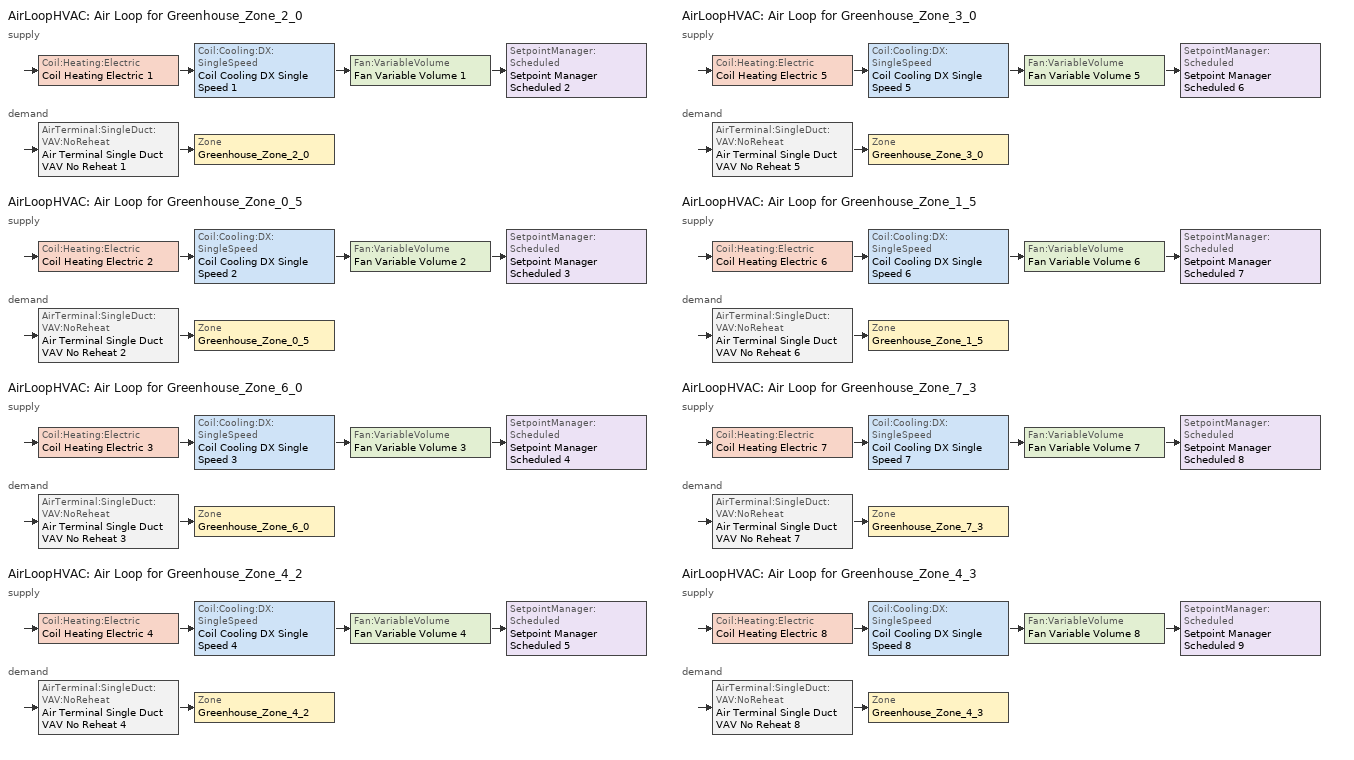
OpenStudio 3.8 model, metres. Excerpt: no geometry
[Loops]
AirLoopHVAC 'Air Loop for Greenhouse_Zone_2_0'
 supply: Coil:Heating:Electric 'Coil Heating Electric 1' > Coil:Cooling:DX:SingleSpeed 'Coil Cooling DX Single Speed 1' > Fan:VariableVolume 'Fan Variable Volume 1' > SetpointManager:Scheduled 'Setpoint Manager Scheduled 2'
 demand: AirTerminal:SingleDuct:VAV:NoReheat 'Air Terminal Single Duct VAV No Reheat 1' > Zone 'Greenhouse_Zone_2_0'
AirLoopHVAC 'Air Loop for Greenhouse_Zone_0_5'
 supply: Coil:Heating:Electric 'Coil Heating Electric 2' > Coil:Cooling:DX:SingleSpeed 'Coil Cooling DX Single Speed 2' > Fan:VariableVolume 'Fan Variable Volume 2' > SetpointManager:Scheduled 'Setpoint Manager Scheduled 3'
 demand: AirTerminal:SingleDuct:VAV:NoReheat 'Air Terminal Single Duct VAV No Reheat 2' > Zone 'Greenhouse_Zone_0_5'
AirLoopHVAC 'Air Loop for Greenhouse_Zone_6_0'
 supply: Coil:Heating:Electric 'Coil Heating Electric 3' > Coil:Cooling:DX:SingleSpeed 'Coil Cooling DX Single Speed 3' > Fan:VariableVolume 'Fan Variable Volume 3' > SetpointManager:Scheduled 'Setpoint Manager Scheduled 4'
 demand: AirTerminal:SingleDuct:VAV:NoReheat 'Air Terminal Single Duct VAV No Reheat 3' > Zone 'Greenhouse_Zone_6_0'
AirLoopHVAC 'Air Loop for Greenhouse_Zone_4_2'
 supply: Coil:Heating:Electric 'Coil Heating Electric 4' > Coil:Cooling:DX:SingleSpeed 'Coil Cooling DX Single Speed 4' > Fan:VariableVolume 'Fan Variable Volume 4' > SetpointManager:Scheduled 'Setpoint Manager Scheduled 5'
 demand: AirTerminal:SingleDuct:VAV:NoReheat 'Air Terminal Single Duct VAV No Reheat 4' > Zone 'Greenhouse_Zone_4_2'
AirLoopHVAC 'Air Loop for Greenhouse_Zone_3_0'
 supply: Coil:Heating:Electric 'Coil Heating Electric 5' > Coil:Cooling:DX:SingleSpeed 'Coil Cooling DX Single Speed 5' > Fan:VariableVolume 'Fan Variable Volume 5' > SetpointManager:Scheduled 'Setpoint Manager Scheduled 6'
 demand: AirTerminal:SingleDuct:VAV:NoReheat 'Air Terminal Single Duct VAV No Reheat 5' > Zone 'Greenhouse_Zone_3_0'
AirLoopHVAC 'Air Loop for Greenhouse_Zone_1_5'
 supply: Coil:Heating:Electric 'Coil Heating Electric 6' > Coil:Cooling:DX:SingleSpeed 'Coil Cooling DX Single Speed 6' > Fan:VariableVolume 'Fan Variable Volume 6' > SetpointManager:Scheduled 'Setpoint Manager Scheduled 7'
 demand: AirTerminal:SingleDuct:VAV:NoReheat 'Air Terminal Single Duct VAV No Reheat 6' > Zone 'Greenhouse_Zone_1_5'
AirLoopHVAC 'Air Loop for Greenhouse_Zone_7_3'
 supply: Coil:Heating:Electric 'Coil Heating Electric 7' > Coil:Cooling:DX:SingleSpeed 'Coil Cooling DX Single Speed 7' > Fan:VariableVolume 'Fan Variable Volume 7' > SetpointManager:Scheduled 'Setpoint Manager Scheduled 8'
 demand: AirTerminal:SingleDuct:VAV:NoReheat 'Air Terminal Single Duct VAV No Reheat 7' > Zone 'Greenhouse_Zone_7_3'
AirLoopHVAC 'Air Loop for Greenhouse_Zone_4_3'
 supply: Coil:Heating:Electric 'Coil Heating Electric 8' > Coil:Cooling:DX:SingleSpeed 'Coil Cooling DX Single Speed 8' > Fan:VariableVolume 'Fan Variable Volume 8' > SetpointManager:Scheduled 'Setpoint Manager Scheduled 9'
 demand: AirTerminal:SingleDuct:VAV:NoReheat 'Air Terminal Single Duct VAV No Reheat 8' > Zone 'Greenhouse_Zone_4_3'
[Sizing:Zone] Zone Cooling Design Supply Air Temperature Input Method=SupplyAirTemperature; Zone Cooling Design Supply Air Temperature {C}=15; Zone Cooling Design Supply Air Temperature Difference {deltaC}=11.11; Zone Heating Design Supply Air Temperature Input Method=SupplyAirTemperature; Zone Heating Design Supply Air Temperature {C}=40; Zone Heating Design Supply Air Temperature Difference {deltaC}=11.11; Zone Cooling Design Supply Air Humidity Ratio {kg-H2O/kg-air}=0.008; Zone Heating Design Supply Air Humidity Ratio {kg-H2O/kg-air}=0.008; Cooling Design Air Flow Method=DesignDay; Cooling Design Air Flow Rate {m3/s}=100; Heating Design Air Flow Method=DesignDay; Heating Design Air Flow Rate {m3/s}=100; Account for Dedicated Outdoor Air System=No; Dedicated Outdoor Air System Control Strategy=NeutralSupplyAir; Dedicated Outdoor Air Low Setpoint Temperature for Design {C}=autosize; Dedicated Outdoor Air High Setpoint Temperature for Design {C}=autosize; Zone Load Sizing Method=Sensible Load Only No Latent Load; Zone Latent Cooling Design Supply Air Humidity Ratio Input Method=HumidityRatioDifference; Zone Cooling Design Supply Air Humidity Ratio Difference {kgWater/kgDryAir}=0.005; Zone Latent Heating Design Supply Air Humidity Ratio Input Method=HumidityRatioDifference; Zone Humidification Design Supply Air Humidity Ratio Difference {kgWater/kgDryAir}=0.005
Greenhouse_Zone_0_5; Greenhouse_Zone_1_5; Greenhouse_Zone_2_0; Greenhouse_Zone_3_0; Greenhouse_Zone_4_2; Greenhouse_Zone_4_3; Greenhouse_Zone_6_0; Greenhouse_Zone_7_3
[Zone equipment]
Greenhouse_Zone_0_5: Air Terminal Single Duct VAV No Reheat 2
Greenhouse_Zone_1_5: Air Terminal Single Duct VAV No Reheat 6
Greenhouse_Zone_2_0: Air Terminal Single Duct VAV No Reheat 1
Greenhouse_Zone_3_0: Air Terminal Single Duct VAV No Reheat 5
Greenhouse_Zone_4_2: Air Terminal Single Duct VAV No Reheat 4
Greenhouse_Zone_4_3: Air Terminal Single Duct VAV No Reheat 8
Greenhouse_Zone_6_0: Air Terminal Single Duct VAV No Reheat 3
Greenhouse_Zone_7_3: Air Terminal Single Duct VAV No Reheat 7
[AirLoopHVAC] Design Supply Air Flow Rate {m3/s}=autosize; Design Return Air Flow Fraction of Supply Air Flow=1
Name | Availability Schedule
Air Loop for Greenhouse_Zone_2_0 | HVAC_Schedule_Greenhouse_Zone_2_0
Air Loop for Greenhouse_Zone_0_5 | HVAC_Schedule_Greenhouse_Zone_0_5
Air Loop for Greenhouse_Zone_6_0 | HVAC_Schedule_Greenhouse_Zone_6_0
Air Loop for Greenhouse_Zone_4_2 | HVAC_Schedule_Greenhouse_Zone_4_2
Air Loop for Greenhouse_Zone_3_0 | HVAC_Schedule_Greenhouse_Zone_3_0
Air Loop for Greenhouse_Zone_1_5 | HVAC_Schedule_Greenhouse_Zone_1_5
Air Loop for Greenhouse_Zone_7_3 | HVAC_Schedule_Greenhouse_Zone_7_3
Air Loop for Greenhouse_Zone_4_3 | HVAC_Schedule_Greenhouse_Zone_4_3
[Sizing:System] Type of Load to Size On=Sensible; Design Outdoor Air Flow Rate {m3/s}=0.1; Central Heating Maximum System Air Flow Ratio=0.3; Preheat Design Temperature {C}=7; Preheat Design Humidity Ratio {kg-H2O/kg-Air}=0.008; Precool Design Temperature {C}=12.8; Precool Design Humidity Ratio {kg-H2O/kg-Air}=0.008; Central Cooling Design Supply Air Temperature {C}=13; Central Heating Design Supply Air Temperature {C}=40; Sizing Option=Coincident; 100% Outdoor Air in Cooling=No; 100% Outdoor Air in Heating=No; Central Cooling Design Supply Air Humidity Ratio {kg-H2O/kg-Air}=0.0085; Zone Maximum Outdoor Air Fraction=1; Cooling Supply Air Flow Rate Per Floor Area {m3/s-m2}=0.00996765; Cooling Fraction of Autosized Cooling Supply Air Flow Rate=1; Cooling Supply Air Flow Rate Per Unit Cooling Capacity {m3/s-W}=3.94755e-05; Heating Supply Air Flow Rate Per Floor Area {m3/s-m2}=0.00996765; Heating Fraction of Autosized Heating Supply Air Flow Rate=1; Heating Fraction of Autosized Cooling Supply Air Flow Rate=1; Heating Supply Air Flow Rate Per Unit Heating Capacity {m3/s-W}=3.15882e-05; Cooling Design Capacity Method=CoolingDesignCapacity; Cooling Design Capacity {W}=autosize; Cooling Design Capacity Per Floor Area {W/m2}=234.7; Fraction of Autosized Cooling Design Capacity=1; Heating Design Capacity Method=HeatingDesignCapacity; Heating Design Capacity {W}=autosize; Heating Design Capacity Per Floor Area {W/m2}=157; Fraction of Autosized Heating Design Capacity=1; Central Cooling Capacity Control Method=OnOff; Occupant Diversity=autosize
Air Loop for Greenhouse_Zone_2_0; Air Loop for Greenhouse_Zone_0_5; Air Loop for Greenhouse_Zone_6_0; Air Loop for Greenhouse_Zone_4_2; Air Loop for Greenhouse_Zone_3_0; Air Loop for Greenhouse_Zone_1_5; Air Loop for Greenhouse_Zone_7_3; Air Loop for Greenhouse_Zone_4_3
[Fan:VariableVolume] Fan Total Efficiency=0.6045; Pressure Rise {Pa}=75; Maximum Flow Rate {m3/s}=Autosize; Fan Power Minimum Flow Rate Input Method=FixedFlowRate; Fan Power Minimum Flow Fraction=0; Fan Power Minimum Air Flow Rate {m3/s}=0; Motor Efficiency=0.93; Motor In Airstream Fraction=1; Fan Power Coefficient 1=0.0407599; Fan Power Coefficient 2=0.088045; Fan Power Coefficient 3=-0.0729261; Fan Power Coefficient 4=0.94374; Fan Power Coefficient 5=0
Name | Availability Schedule
Fan Variable Volume 1 | HVAC_Schedule_Greenhouse_Zone_2_0
Fan Variable Volume 2 | HVAC_Schedule_Greenhouse_Zone_0_5
Fan Variable Volume 3 | HVAC_Schedule_Greenhouse_Zone_6_0
Fan Variable Volume 4 | HVAC_Schedule_Greenhouse_Zone_4_2
Fan Variable Volume 5 | HVAC_Schedule_Greenhouse_Zone_3_0
Fan Variable Volume 6 | HVAC_Schedule_Greenhouse_Zone_1_5
Fan Variable Volume 7 | HVAC_Schedule_Greenhouse_Zone_7_3
Fan Variable Volume 8 | HVAC_Schedule_Greenhouse_Zone_4_3
[Coil:Cooling:DX:SingleSpeed] Rated Total Cooling Capacity {W}=autosize; Rated Sensible Heat Ratio=autosize; Rated COP {W/W}=3; Rated Air Flow Rate {m3/s}=autosize; Rated Evaporator Fan Power Per Volume Flow Rate 2017 {W/(m3/s)}=773.3; Rated Evaporator Fan Power Per Volume Flow Rate 2023 {W/(m3/s)}=934.4; Minimum Outdoor Dry-Bulb Temperature for Compressor Operation {C}=-25; Nominal Time for Condensate Removal to Begin {s}=0; Ratio of Initial Moisture Evaporation Rate and Steady State Latent Capacity=0; Maximum Cycling Rate {cycles/hr}=0; Latent Capacity Time Constant {s}=0; Condenser Type=AirCooled; Evaporative Condenser Effectiveness=0.9; Evaporative Condenser Air Flow Rate {m3/s}=autosize; Evaporative Condenser Pump Rated Power Consumption {W}=autosize; Crankcase Heater Capacity {W}=0; Maximum Outdoor Dry-Bulb Temperature for Crankcase Heater Operation {C}=10; Basin Heater Capacity {W/K}=0; Basin Heater Setpoint Temperature {C}=2
Name | Availability Schedule | Total Cooling Capacity Function of Temperature Curve | Total Cooling Capacity Function of Flow Fraction Curve | Energy Input Ratio Function of Temperature Curve | Energy Input Ratio Function of Flow Fraction Curve | Part Load Fraction Correlation Curve
Coil Cooling DX Single Speed 1 | HVAC_Schedule_Greenhouse_Zone_2_0 | Curve Biquadratic 1 | Curve Quadratic 1 | Curve Biquadratic 2 | Curve Quadratic 2 | Curve Quadratic 3
Coil Cooling DX Single Speed 2 | HVAC_Schedule_Greenhouse_Zone_0_5 | Curve Biquadratic 3 | Curve Quadratic 4 | Curve Biquadratic 4 | Curve Quadratic 5 | Curve Quadratic 6
Coil Cooling DX Single Speed 3 | HVAC_Schedule_Greenhouse_Zone_6_0 | Curve Biquadratic 5 | Curve Quadratic 7 | Curve Biquadratic 6 | Curve Quadratic 8 | Curve Quadratic 9
Coil Cooling DX Single Speed 4 | HVAC_Schedule_Greenhouse_Zone_4_2 | Curve Biquadratic 7 | Curve Quadratic 10 | Curve Biquadratic 8 | Curve Quadratic 11 | Curve Quadratic 12
Coil Cooling DX Single Speed 5 | HVAC_Schedule_Greenhouse_Zone_3_0 | Curve Biquadratic 9 | Curve Quadratic 13 | Curve Biquadratic 10 | Curve Quadratic 14 | Curve Quadratic 15
Coil Cooling DX Single Speed 6 | HVAC_Schedule_Greenhouse_Zone_1_5 | Curve Biquadratic 11 | Curve Quadratic 16 | Curve Biquadratic 12 | Curve Quadratic 17 | Curve Quadratic 18
Coil Cooling DX Single Speed 7 | HVAC_Schedule_Greenhouse_Zone_7_3 | Curve Biquadratic 13 | Curve Quadratic 19 | Curve Biquadratic 14 | Curve Quadratic 20 | Curve Quadratic 21
Coil Cooling DX Single Speed 8 | HVAC_Schedule_Greenhouse_Zone_4_3 | Curve Biquadratic 15 | Curve Quadratic 22 | Curve Biquadratic 16 | Curve Quadratic 23 | Curve Quadratic 24
[Coil:Heating:Electric] Efficiency=0.99
Name | Availability Schedule
Coil Heating Electric 1 | HVAC_Schedule_Greenhouse_Zone_2_0
Coil Heating Electric 2 | HVAC_Schedule_Greenhouse_Zone_0_5
Coil Heating Electric 3 | HVAC_Schedule_Greenhouse_Zone_6_0
Coil Heating Electric 4 | HVAC_Schedule_Greenhouse_Zone_4_2
Coil Heating Electric 5 | HVAC_Schedule_Greenhouse_Zone_3_0
Coil Heating Electric 6 | HVAC_Schedule_Greenhouse_Zone_1_5
Coil Heating Electric 7 | HVAC_Schedule_Greenhouse_Zone_7_3
Coil Heating Electric 8 | HVAC_Schedule_Greenhouse_Zone_4_3
[SetpointManager:Scheduled] Control Variable=Temperature
Name | Schedule
Setpoint Manager Scheduled 2 | Cooling Schedule
Setpoint Manager Scheduled 3 | Cooling Schedule 1
Setpoint Manager Scheduled 4 | Cooling Schedule 2
Setpoint Manager Scheduled 5 | Cooling Schedule 3
Setpoint Manager Scheduled 6 | Cooling Schedule 4
Setpoint Manager Scheduled 7 | Cooling Schedule 5
Setpoint Manager Scheduled 8 | Cooling Schedule 6
Setpoint Manager Scheduled 9 | Cooling Schedule 7
[AirTerminal:SingleDuct:VAV:NoReheat] Availability Schedule=Always On Discrete; Maximum Air Flow Rate {m3/s}=autosize; Zone Minimum Air Flow Input Method=Constant; Constant Minimum Air Flow Fraction=0.3; Control For Outdoor Air=No
Air Terminal Single Duct VAV No Reheat 1; Air Terminal Single Duct VAV No Reheat 2; Air Terminal Single Duct VAV No Reheat 3; Air Terminal Single Duct VAV No Reheat 4; Air Terminal Single Duct VAV No Reheat 5; Air Terminal Single Duct VAV No Reheat 6; Air Terminal Single Duct VAV No Reheat 7; Air Terminal Single Duct VAV No Reheat 8
[Schedule:Constant]
Always On Discrete: Value=1
[Schedule:Ruleset]
Name | Default Day Schedule
Cooling Schedule | Schedule Day 2
Cooling Schedule 1 | Schedule Day 5
Cooling Schedule 2 | Schedule Day 8
Cooling Schedule 3 | Schedule Day 11
HVAC_Schedule_Greenhouse_Zone_2_0 | Schedule Day 13
HVAC_Schedule_Greenhouse_Zone_0_5 | Schedule Day 15
HVAC_Schedule_Greenhouse_Zone_6_0 | Schedule Day 17
HVAC_Schedule_Greenhouse_Zone_4_2 | Schedule Day 19
Cooling Schedule 4 | Schedule Day 22
Cooling Schedule 5 | Schedule Day 25
Cooling Schedule 6 | Schedule Day 28
Cooling Schedule 7 | Schedule Day 31
HVAC_Schedule_Greenhouse_Zone_3_0 | Schedule Day 33
HVAC_Schedule_Greenhouse_Zone_1_5 | Schedule Day 35
HVAC_Schedule_Greenhouse_Zone_7_3 | Schedule Day 37
HVAC_Schedule_Greenhouse_Zone_4_3 | Schedule Day 39
[Schedule:Day]
Schedule Day 2; Schedule Day 5; Schedule Day 22; Schedule Day 25; Schedule Day 28; Schedule Day 31: 24, 0, 19
Schedule Day 8: 24, 0, 20
Schedule Day 11: 24, 0, 18
Schedule Day 13; Schedule Day 15; Schedule Day 17; Schedule Day 19; Schedule Day 33; Schedule Day 35; Schedule Day 37; Schedule Day 39: 24, 0, 0
Schedule Day 14; Schedule Day 16; Schedule Day 18; Schedule Day 20: 2, 0, 0, 3, 0, 1, 24, 0, 0
Schedule Day 34; Schedule Day 36; Schedule Day 38; Schedule Day 40: 1, 0, 0, 2, 0, 1, 24, 0, 0
[Curve:Biquadratic] Minimum Value of x=17; Maximum Value of x=22; Minimum Value of y=13; Maximum Value of y=46
Name | Coefficient1 Constant | Coefficient2 x | Coefficient3 x**2 | Coefficient4 y | Coefficient5 y**2 | Coefficient6 x*y
Curve Biquadratic 1; Curve Biquadratic 3; Curve Biquadratic 5; Curve Biquadratic 7; Curve Biquadratic 9; Curve Biquadratic 11; Curve Biquadratic 13; Curve Biquadratic 15 | 0.942588 | 0.00954335 | 0.00068377 | -0.0110427 | 5.249e-06 | -9.72e-06
Curve Biquadratic 2; Curve Biquadratic 4; Curve Biquadratic 6; Curve Biquadratic 8; Curve Biquadratic 10; Curve Biquadratic 12; Curve Biquadratic 14; Curve Biquadratic 16 | 0.342414 | 0.034885 | -0.0006237 | 0.00497722 | 0.000437951 | -0.000728028
[Curve:Quadratic]
Name | Coefficient1 Constant | Coefficient2 x | Coefficient3 x**2 | Minimum Value of x | Maximum Value of x
Curve Quadratic 1; Curve Quadratic 4; Curve Quadratic 7; Curve Quadratic 10; Curve Quadratic 13; Curve Quadratic 16; Curve Quadratic 19; Curve Quadratic 22 | 0.8 | 0.2 | 0 | 0.5 | 1.5
Curve Quadratic 2; Curve Quadratic 5; Curve Quadratic 8; Curve Quadratic 11; Curve Quadratic 14; Curve Quadratic 17; Curve Quadratic 20; Curve Quadratic 23 | 1.1552 | -0.1808 | 0.0256 | 0.5 | 1.5
Curve Quadratic 3; Curve Quadratic 6; Curve Quadratic 9; Curve Quadratic 12; Curve Quadratic 15; Curve Quadratic 18; Curve Quadratic 21; Curve Quadratic 24 | 0.85 | 0.15 | 0 | 0 | 1
[Schedule:Rule] Rule Order=0; Apply Sunday=Yes; Apply Monday=Yes; Apply Tuesday=Yes; Apply Wednesday=Yes; Apply Thursday=Yes; Apply Friday=Yes; Apply Saturday=Yes; Date Specification Type=DateRange; Start Month=2; Start Day=28; End Month=2; End Day=28
Name | Schedule Ruleset | Day Schedule
Schedule Rule 1 | HVAC_Schedule_Greenhouse_Zone_2_0 | Schedule Day 14
Schedule Rule 2 | HVAC_Schedule_Greenhouse_Zone_0_5 | Schedule Day 16
Schedule Rule 3 | HVAC_Schedule_Greenhouse_Zone_6_0 | Schedule Day 18
Schedule Rule 4 | HVAC_Schedule_Greenhouse_Zone_4_2 | Schedule Day 20
Schedule Rule 5 | HVAC_Schedule_Greenhouse_Zone_3_0 | Schedule Day 34
Schedule Rule 6 | HVAC_Schedule_Greenhouse_Zone_1_5 | Schedule Day 36
Schedule Rule 7 | HVAC_Schedule_Greenhouse_Zone_7_3 | Schedule Day 38
Schedule Rule 8 | HVAC_Schedule_Greenhouse_Zone_4_3 | Schedule Day 40
